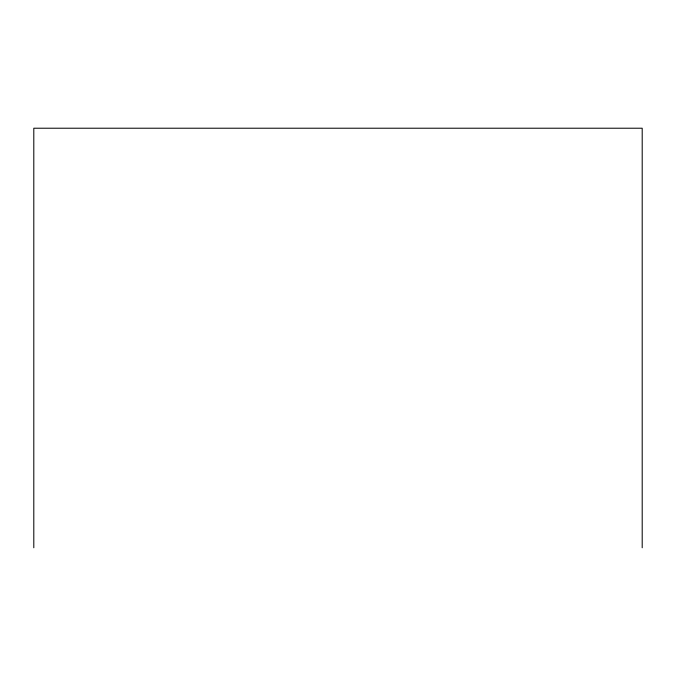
<?xml version="1.0" encoding="UTF-8"?>
<svg xmlns="http://www.w3.org/2000/svg" width="676" height="676" viewBox="0 0 676 676"><rect width="100%" height="100%" fill="white"/><g stroke="black" fill="none" stroke-linecap="round" stroke-linejoin="round"><path stroke-width="1.01" d="M642.2 547.78L642.2 128.22L33.8 128.22L33.8 547.78"/></g></svg>
